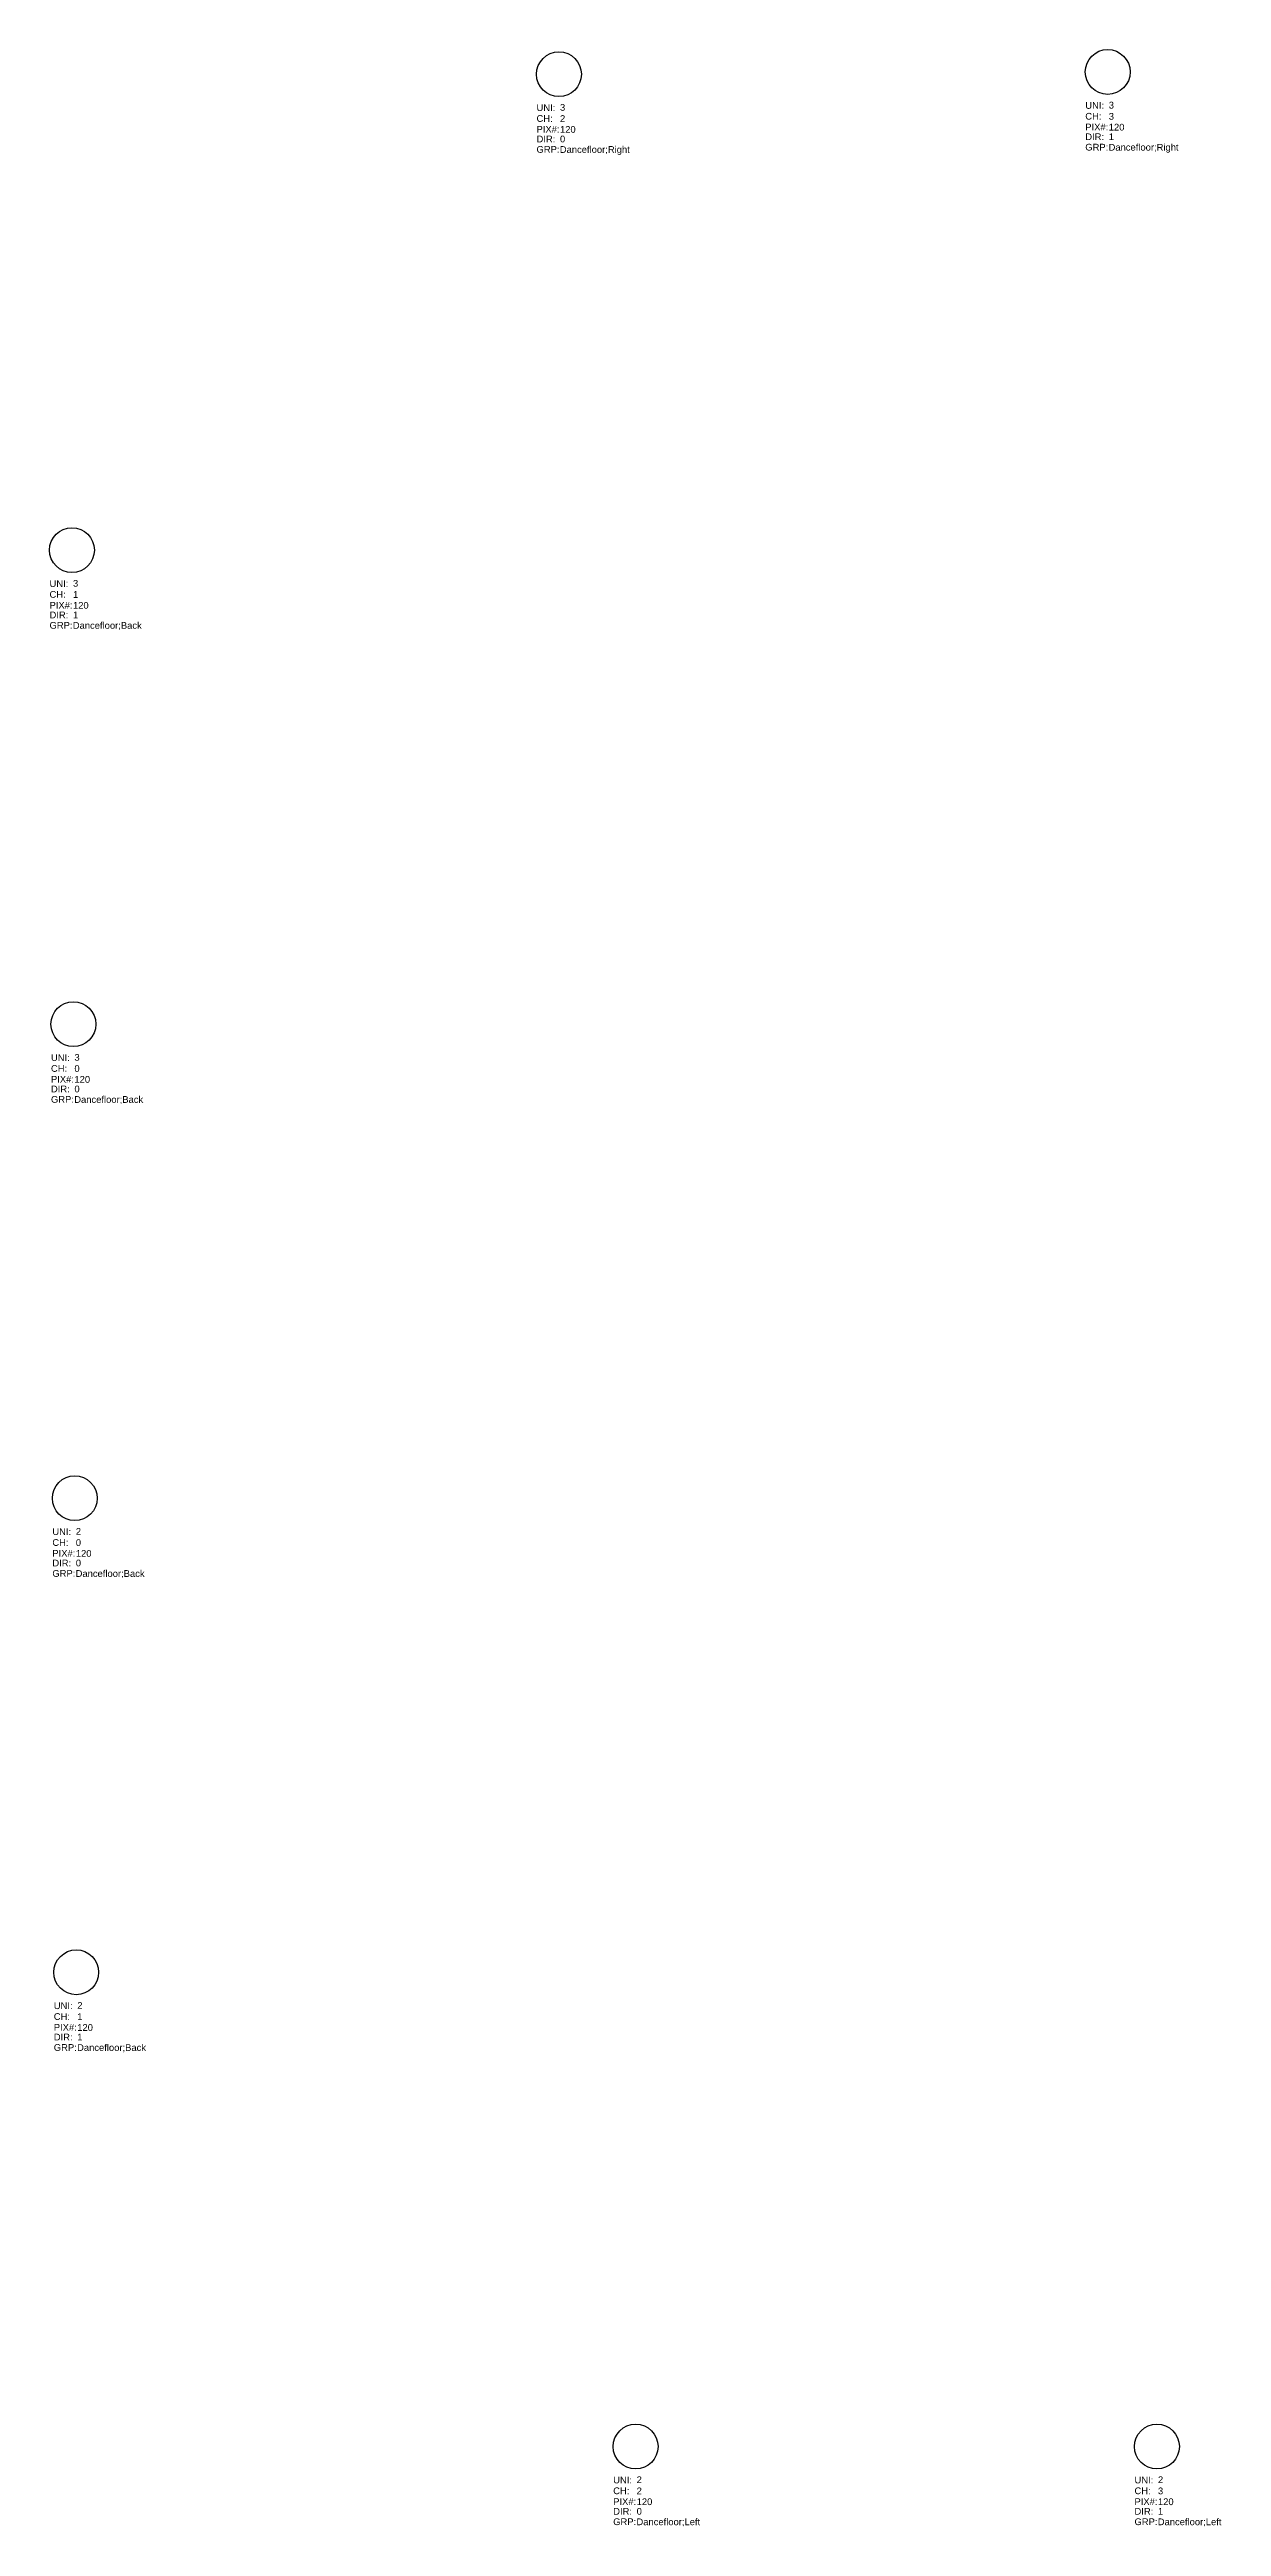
# Model space of a CAD drawing. Header units: millimetres. Extents: x -61 to 30318, y -152 to 16742.
# Drawn here: x 7564 to 10177, y 6636 to 12159 of the extents above; entities that cross this region are included whole.
import ezdxf

# ---------------------------------------------------------------- set-up
doc = ezdxf.new("R2010")
doc.units = ezdxf.units.MM
doc.layers.get('0').update_dxf_attribs({"color": 140})
doc.styles.get("Standard").update_dxf_attribs({"font": 'arial.ttf'})

# ---------------------------------------------------------------- blocks, each defined once
blk = doc.blocks.new('LEDVertical')
at = {"color": 0, "linetype": 'ByBlock', "lineweight": -2}
blk.add_circle((0, 0), 50, dxfattribs=at)
for s, p in [('CH:', (-50, -106.2)), ('UNI:', (-50, -82.1)), ('GRP:', (-50, -175.2)), ('PIX#:', (-50, -130.3)), ('DIR:', (-50, -152))]:
    blk.add_text(s, height=15, dxfattribs=at).set_placement(p)
for tag, p in [('CHANNEL', (2.3, -106.4)), ('UNIVERSE', (2.3, -81.5)), ('PIXELCOUNT', (2.3, -130.6))]:
    blk.add_attdef(tag, p, '', height=15, dxfattribs=at)
at = {"color": 0}
for tag, p in [('GROUPS', (1.9, -175.4)), ('DIRECTION', (2.3, -151.9))]:
    blk.add_attdef(tag, p, '', height=15, dxfattribs=at)

msp = doc.modelspace()

# ---------------------------------------------------------------- block references
for p, values in [((8699.6, 12103.8), {'UNIVERSE': '3', 'CHANNEL': '2', 'PIXELCOUNT': '120', 'DIRECTION': '0', 'GROUPS': 'Dancefloor;Right'}), ((9923, 12108.8), {'UNIVERSE': '3', 'CHANNEL': '3', 'PIXELCOUNT': '120', 'DIRECTION': '1', 'GROUPS': 'Dancefloor;Right'}), ((7613.9, 11042.6), {'UNIVERSE': '3', 'CHANNEL': '1', 'PIXELCOUNT': '120', 'DIRECTION': '1', 'GROUPS': 'Dancefloor;Back'}), ((7617.1, 9985.6), {'UNIVERSE': '3', 'CHANNEL': '0', 'PIXELCOUNT': '120', 'DIRECTION': '0', 'GROUPS': 'Dancefloor;Back'}), ((7620.2, 8928.6), {'UNIVERSE': '2', 'CHANNEL': '0', 'PIXELCOUNT': '120', 'DIRECTION': '0', 'GROUPS': 'Dancefloor;Back'}), ((7623.4, 7871.6), {'UNIVERSE': '2', 'CHANNEL': '1', 'PIXELCOUNT': '120', 'DIRECTION': '1', 'GROUPS': 'Dancefloor;Back'}), ((8870.5, 6814.1), {'UNIVERSE': '2', 'CHANNEL': '2', 'PIXELCOUNT': '120', 'DIRECTION': '0', 'GROUPS': 'Dancefloor;Left'}), ((10032.7, 6814.1), {'UNIVERSE': '2', 'CHANNEL': '3', 'PIXELCOUNT': '120', 'DIRECTION': '1', 'GROUPS': 'Dancefloor;Left'})]:
    msp.add_blockref('LEDVertical', p).add_auto_attribs(values)

doc.saveas('drawing.dxf')
